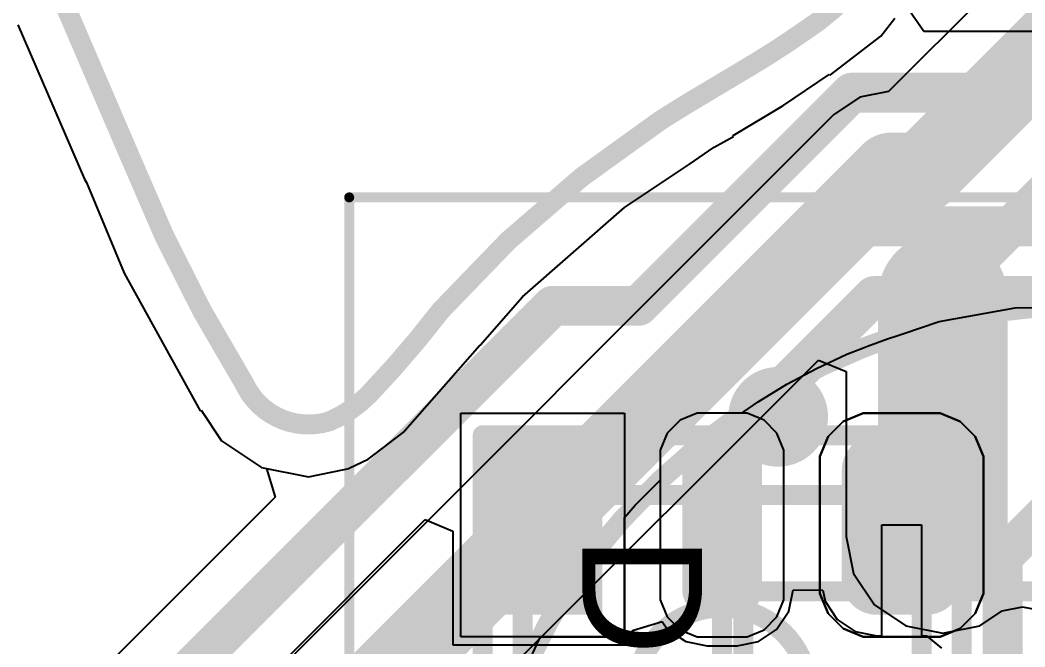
# Model space of a CAD drawing. Header units: inches. Extents: x -52 to 109, y 0 to 35.
# Drawn here: x 58.98 to 64.01, y 16.92 to 20.06 of the extents above; entities that cross this region are included whole.
import ezdxf

# ---------------------------------------------------------------- set-up
doc = ezdxf.new("R2010")
doc.units = ezdxf.units.IN
for name, color, linetype in [('Bottom 3D Body', 216, 'Continuous'), ('Bottom Courtyard', 56, 'Continuous'), ('Bottom Layer', 5, 'Continuous'), ('Bottom Overlay', 54, 'Continuous'), ('Bottom Paste', 16, 'Continuous'), ('Bottom Solder', 6, 'Continuous'), ('Keep-Out Layer', 6, 'Continuous'), ('Mechanical 1', 6, 'Continuous'), ('Mechanical 4', 56, 'Continuous'), ('Top Component Outline', 56, 'Continuous'), ('Top Courtyard', 56, 'Continuous'), ('Top Layer', 1, 'Continuous'), ('Top Overlay', 2, 'Continuous'), ('Top Paste', 8, 'Continuous'), ('Top Solder', 216, 'Continuous')]:
    doc.layers.add(name, color=color, linetype=linetype)
doc.styles.add('Arial', font='', dxfattribs={"height": 0.2})
doc.styles.get('Arial').set_extended_font_data('Arial')

# ---------------------------------------------------------------- blocks, each defined once
blk = doc.blocks.new('APA_RGB_LED_2020_374')
at = {"layer": 'Top Layer'}
h = blk.add_hatch(color=1, dxfattribs=at)
edge = h.paths.add_edge_path()
edge.add_arc((-1.125, 1.025), 0.125, 90, 180)
edge.add_line((-1.25, 1.025), (-1.25, 0.775))
edge.add_arc((-1.125, 0.775), 0.125, 180, 270)
edge.add_line((-1.125, 0.65), (-0.575, 0.65))
edge.add_arc((-0.575, 0.775), 0.125, 270, 360)
edge.add_line((-0.45, 0.775), (-0.45, 1.025))
edge.add_arc((-0.575, 1.025), 0.125, 0, 90)
edge.add_line((-0.575, 1.15), (-1.125, 1.15))
h = blk.add_hatch(color=1, dxfattribs=at)
edge = h.paths.add_edge_path()
edge.add_arc((0.575, 1.025), 0.125, 90, 180)
edge.add_line((0.45, 1.025), (0.45, 0.775))
edge.add_arc((0.575, 0.775), 0.125, 180, 270)
edge.add_line((0.575, 0.65), (1.125, 0.65))
edge.add_arc((1.125, 0.775), 0.125, 270, 360)
edge.add_line((1.25, 0.775), (1.25, 1.025))
edge.add_arc((1.125, 1.025), 0.125, 0, 90)
edge.add_line((1.125, 1.15), (0.575, 1.15))
h = blk.add_hatch(color=1, dxfattribs=at)
edge = h.paths.add_edge_path()
edge.add_arc((-1.175, 0.075), 0.075, 90, 180)
edge.add_line((-1.25, 0.075), (-1.25, -0.075))
edge.add_arc((-1.175, -0.075), 0.075, 180, 270)
edge.add_line((-1.175, -0.15), (-0.525, -0.15))
edge.add_arc((-0.525, -0.075), 0.075, 270, 360)
edge.add_line((-0.45, -0.075), (-0.45, 0.075))
edge.add_arc((-0.525, 0.075), 0.075, 0, 90)
edge.add_line((-0.525, 0.15), (-1.175, 0.15))
h = blk.add_hatch(color=1, dxfattribs=at)
edge = h.paths.add_edge_path()
edge.add_arc((0.525, 0.075), 0.075, 90, 180)
edge.add_line((0.45, 0.075), (0.45, -0.075))
edge.add_arc((0.525, -0.075), 0.075, 180, 270)
edge.add_line((0.525, -0.15), (1.175, -0.15))
edge.add_arc((1.175, -0.075), 0.075, 270, 360)
edge.add_line((1.25, -0.075), (1.25, 0.075))
edge.add_arc((1.175, 0.075), 0.075, 0, 90)
edge.add_line((1.175, 0.15), (0.525, 0.15))
blk.add_hatch(color=1, dxfattribs=at).paths.add_polyline_path([(-1.25, -0.65), (-0.45, -0.65), (-0.45, -1.15), (-1.25, -1.15)])
h = blk.add_hatch(color=1, dxfattribs=at)
edge = h.paths.add_edge_path()
edge.add_arc((0.575, -0.775), 0.125, 90, 180)
edge.add_line((0.45, -0.775), (0.45, -1.025))
edge.add_arc((0.575, -1.025), 0.125, 180, 270)
edge.add_line((0.575, -1.15), (1.125, -1.15))
edge.add_arc((1.125, -1.025), 0.125, 270, 360)
edge.add_line((1.25, -1.025), (1.25, -0.775))
edge.add_arc((1.125, -0.775), 0.125, 0, 90)
edge.add_line((1.125, -0.65), (0.575, -0.65))
at = {"layer": 'Top Paste'}
h = blk.add_hatch(color=8, dxfattribs=at)
edge = h.paths.add_edge_path()
edge.add_arc((-1.125, 1.025), 0.125, 90, 180)
edge.add_line((-1.25, 1.025), (-1.25, 0.775))
edge.add_arc((-1.125, 0.775), 0.125, 180, 270)
edge.add_line((-1.125, 0.65), (-0.575, 0.65))
edge.add_arc((-0.575, 0.775), 0.125, 270, 360)
edge.add_line((-0.45, 0.775), (-0.45, 1.025))
edge.add_arc((-0.575, 1.025), 0.125, 0, 90)
edge.add_line((-0.575, 1.15), (-1.125, 1.15))
h = blk.add_hatch(color=8, dxfattribs=at)
edge = h.paths.add_edge_path()
edge.add_arc((0.575, 1.025), 0.125, 90, 180)
edge.add_line((0.45, 1.025), (0.45, 0.775))
edge.add_arc((0.575, 0.775), 0.125, 180, 270)
edge.add_line((0.575, 0.65), (1.125, 0.65))
edge.add_arc((1.125, 0.775), 0.125, 270, 360)
edge.add_line((1.25, 0.775), (1.25, 1.025))
edge.add_arc((1.125, 1.025), 0.125, 0, 90)
edge.add_line((1.125, 1.15), (0.575, 1.15))
h = blk.add_hatch(color=8, dxfattribs=at)
edge = h.paths.add_edge_path()
edge.add_arc((-1.175, 0.075), 0.075, 90, 180)
edge.add_line((-1.25, 0.075), (-1.25, -0.075))
edge.add_arc((-1.175, -0.075), 0.075, 180, 270)
edge.add_line((-1.175, -0.15), (-0.525, -0.15))
edge.add_arc((-0.525, -0.075), 0.075, 270, 360)
edge.add_line((-0.45, -0.075), (-0.45, 0.075))
edge.add_arc((-0.525, 0.075), 0.075, 0, 90)
edge.add_line((-0.525, 0.15), (-1.175, 0.15))
h = blk.add_hatch(color=8, dxfattribs=at)
edge = h.paths.add_edge_path()
edge.add_arc((0.525, 0.075), 0.075, 90, 180)
edge.add_line((0.45, 0.075), (0.45, -0.075))
edge.add_arc((0.525, -0.075), 0.075, 180, 270)
edge.add_line((0.525, -0.15), (1.175, -0.15))
edge.add_arc((1.175, -0.075), 0.075, 270, 360)
edge.add_line((1.25, -0.075), (1.25, 0.075))
edge.add_arc((1.175, 0.075), 0.075, 0, 90)
edge.add_line((1.175, 0.15), (0.525, 0.15))
blk.add_hatch(color=8, dxfattribs=at).paths.add_polyline_path([(-1.25, -0.65), (-0.45, -0.65), (-0.45, -1.15), (-1.25, -1.15)])
h = blk.add_hatch(color=8, dxfattribs=at)
edge = h.paths.add_edge_path()
edge.add_arc((0.575, -0.775), 0.125, 90, 180)
edge.add_line((0.45, -0.775), (0.45, -1.025))
edge.add_arc((0.575, -1.025), 0.125, 180, 270)
edge.add_line((0.575, -1.15), (1.125, -1.15))
edge.add_arc((1.125, -1.025), 0.125, 270, 360)
edge.add_line((1.25, -1.025), (1.25, -0.775))
edge.add_arc((1.125, -0.775), 0.125, 0, 90)
edge.add_line((1.125, -0.65), (0.575, -0.65))
at = {"layer": 'Top Solder'}
h = blk.add_hatch(color=216, dxfattribs=at)
edge = h.paths.add_edge_path()
edge.add_arc((-1.125, 1.025), 0.175, 90, 180)
edge.add_line((-1.3, 1.025), (-1.3, 0.775))
edge.add_arc((-1.125, 0.775), 0.175, 180, 270)
edge.add_line((-1.125, 0.6), (-0.575, 0.6))
edge.add_arc((-0.575, 0.775), 0.175, 270, 360)
edge.add_line((-0.4, 0.775), (-0.4, 1.025))
edge.add_arc((-0.575, 1.025), 0.175, 0, 90)
edge.add_line((-0.575, 1.2), (-1.125, 1.2))
h = blk.add_hatch(color=216, dxfattribs=at)
edge = h.paths.add_edge_path()
edge.add_arc((0.575, 1.025), 0.175, 90, 180)
edge.add_line((0.4, 1.025), (0.4, 0.775))
edge.add_arc((0.575, 0.775), 0.175, 180, 270)
edge.add_line((0.575, 0.6), (1.125, 0.6))
edge.add_arc((1.125, 0.775), 0.175, 270, 360)
edge.add_line((1.3, 0.775), (1.3, 1.025))
edge.add_arc((1.125, 1.025), 0.175, 0, 90)
edge.add_line((1.125, 1.2), (0.575, 1.2))
h = blk.add_hatch(color=216, dxfattribs=at)
edge = h.paths.add_edge_path()
edge.add_arc((-1.175, 0.075), 0.125, 90, 180)
edge.add_line((-1.3, 0.075), (-1.3, -0.075))
edge.add_arc((-1.175, -0.075), 0.125, 180, 270)
edge.add_line((-1.175, -0.2), (-0.525, -0.2))
edge.add_arc((-0.525, -0.075), 0.125, 270, 360)
edge.add_line((-0.4, -0.075), (-0.4, 0.075))
edge.add_arc((-0.525, 0.075), 0.125, 0, 90)
edge.add_line((-0.525, 0.2), (-1.175, 0.2))
h = blk.add_hatch(color=216, dxfattribs=at)
edge = h.paths.add_edge_path()
edge.add_arc((0.525, 0.075), 0.125, 90, 180)
edge.add_line((0.4, 0.075), (0.4, -0.075))
edge.add_arc((0.525, -0.075), 0.125, 180, 270)
edge.add_line((0.525, -0.2), (1.175, -0.2))
edge.add_arc((1.175, -0.075), 0.125, 270, 360)
edge.add_line((1.3, -0.075), (1.3, 0.075))
edge.add_arc((1.175, 0.075), 0.125, 0, 90)
edge.add_line((1.175, 0.2), (0.525, 0.2))
blk.add_hatch(color=216, dxfattribs=at).paths.add_polyline_path([(-1.3, -0.6), (-0.4, -0.6), (-0.4, -1.2), (-1.3, -1.2)])
h = blk.add_hatch(color=216, dxfattribs=at)
edge = h.paths.add_edge_path()
edge.add_arc((0.575, -0.775), 0.175, 90, 180)
edge.add_line((0.4, -0.775), (0.4, -1.025))
edge.add_arc((0.575, -1.025), 0.175, 180, 270)
edge.add_line((0.575, -1.2), (1.125, -1.2))
edge.add_arc((1.125, -1.025), 0.175, 270, 360)
edge.add_line((1.3, -1.025), (1.3, -0.775))
edge.add_arc((1.125, -0.775), 0.175, 0, 90)
edge.add_line((1.125, -0.6), (0.575, -0.6))
at = {"layer": 'Top Component Outline'}
for points in [[(1, 1, 0.1, 0.1, 0), (-1, 1, 0.1, 0.1, 0)], [(-1, -1, 0.1, 0.1, 0), (-1, 1, 0.1, 0.1, 0)], [(1, -1, 0.1, 0.1, 0), (1, 1, 0.1, 0.1, 0)], [(1, -1, 0.1, 0.1, 0), (-1, -1, 0.1, 0.1, 0)]]:
    blk.add_lwpolyline(points, format="xyseb", dxfattribs=at)
for points in [[(-1.025, 1, 0.05, 0.05, 1), (-0.975, 1, 0.05, 0.05, 1)], [(-1.025, 1, 0.05, 0.05, 1), (-0.975, 1, 0.05, 0.05, 1)], [(0.975, 1, 0.05, 0.05, 1), (1.025, 1, 0.05, 0.05, 1)], [(0.975, 1, 0.05, 0.05, 1), (1.025, 1, 0.05, 0.05, 1)], [(-1.025, -1, 0.05, 0.05, 1), (-0.975, -1, 0.05, 0.05, 1)], [(-1.025, -1, 0.05, 0.05, 1), (-0.975, -1, 0.05, 0.05, 1)], [(0.975, -1, 0.05, 0.05, 1), (1.025, -1, 0.05, 0.05, 1)], [(0.975, -1, 0.05, 0.05, 1), (1.025, -1, 0.05, 0.05, 1)]]:
    blk.add_lwpolyline(points, format="xyseb", close=True, dxfattribs=at)
at = {"layer": 'Top Courtyard'}
for points in [[(-1.3, -1.2, 0.1, 0.1, 0), (-1.3, 1.2, 0.1, 0.1, 0)], [(1.3, 1.2, 0.1, 0.1, 0), (-1.3, 1.2, 0.1, 0.1, 0)], [(1.3, -1.2, 0.1, 0.1, 0), (1.3, 1.2, 0.1, 0.1, 0)], [(0, -0.5, 0.1, 0.1, 0), (0, 0.5, 0.1, 0.1, 0)], [(0.5, 0, 0.1, 0.1, 0), (-0.5, 0, 0.1, 0.1, 0)], [(1.3, -1.2, 0.1, 0.1, 0), (-1.3, -1.2, 0.1, 0.1, 0)]]:
    blk.add_lwpolyline(points, format="xyseb", dxfattribs=at)
for points in [[(-1.325, 1.2, 0.05, 0.05, 1), (-1.275, 1.2, 0.05, 0.05, 1)], [(-1.325, 1.2, 0.05, 0.05, 1), (-1.275, 1.2, 0.05, 0.05, 1)], [(1.275, 1.2, 0.05, 0.05, 1), (1.325, 1.2, 0.05, 0.05, 1)], [(1.275, 1.2, 0.05, 0.05, 1), (1.325, 1.2, 0.05, 0.05, 1)], [(-0.025, 0.5, 0.05, 0.05, 1), (0.025, 0.5, 0.05, 0.05, 1)], [(-0.525, 0, 0.05, 0.05, 1), (-0.475, 0, 0.05, 0.05, 1)], [(0.475, 0, 0.05, 0.05, 1), (0.525, 0, 0.05, 0.05, 1)], [(-0.025, -0.5, 0.05, 0.05, 1), (0.025, -0.5, 0.05, 0.05, 1)], [(-1.325, -1.2, 0.05, 0.05, 1), (-1.275, -1.2, 0.05, 0.05, 1)], [(-1.325, -1.2, 0.05, 0.05, 1), (-1.275, -1.2, 0.05, 0.05, 1)], [(1.275, -1.2, 0.05, 0.05, 1), (1.325, -1.2, 0.05, 0.05, 1)], [(1.275, -1.2, 0.05, 0.05, 1), (1.325, -1.2, 0.05, 0.05, 1)]]:
    blk.add_lwpolyline(points, format="xyseb", close=True, dxfattribs=at)
at = {"layer": 'Top Overlay'}
for p, q in [((-1.2929, 1.2689), (-1.1937, 1.31)), ((-1.1937, 1.31), (-1.14, 1.31)), ((-1.14, 1.31), (-1.14, 1.31)), ((-1.14, 1.31), (-0.56, 1.31)), ((-0.56, 1.31), (-0.5063, 1.31)), ((-0.5063, 1.31), (-0.4071, 1.2689)), ((0.4071, 1.2689), (0.5063, 1.31)), ((0.5063, 1.31), (0.56, 1.31)), ((0.56, 1.31), (0.56, 1.31)), ((0.56, 1.31), (1.14, 1.31)), ((1.14, 1.31), (1.1937, 1.31)), ((1.1937, 1.31), (1.2929, 1.2689)), ((-1.3689, 1.1929), (-1.2929, 1.2689)), ((-0.4071, 1.2689), (-0.3311, 1.1929)), ((0.3311, 1.1929), (0.4071, 1.2689)), ((1.2929, 1.2689), (1.3689, 1.1929)), ((-1.41, 1.0937), (-1.3689, 1.1929)), ((-0.3311, 1.1929), (-0.29, 1.0937)), ((0.29, 1.0937), (0.3311, 1.1929)), ((1.3689, 1.1929), (1.41, 1.0937)), ((-1.41, 1.04), (-1.41, 1.0937)), ((-0.29, 1.0937), (-0.29, 1.04)), ((0.29, 1.04), (0.29, 1.0937)), ((1.41, 1.0937), (1.41, 1.04)), ((-1.41, 0.76), (-1.41, 1.04)), ((-0.29, 1.04), (-0.29, 1.04)), ((-0.29, 1.04), (-0.29, 0.76)), ((0.29, 0.76), (0.29, 1.04)), ((1.41, 1.04), (1.41, 1.04)), ((1.41, 1.04), (1.41, 0.76)), ((-1.41, 0.76), (-1.41, 0.76)), ((-1.41, 0.7063), (-1.41, 0.76)), ((-0.29, 0.76), (-0.29, 0.7063)), ((0.29, 0.76), (0.29, 0.76)), ((0.29, 0.7063), (0.29, 0.76)), ((1.41, 0.76), (1.41, 0.7063)), ((-1.3689, 0.6071), (-1.41, 0.7063)), ((-0.29, 0.7063), (-0.3311, 0.6071)), ((0.3311, 0.6071), (0.29, 0.7063)), ((1.41, 0.7063), (1.3689, 0.6071)), ((-1.2929, 0.5311), (-1.3689, 0.6071)), ((-0.3311, 0.6071), (-0.4071, 0.5311)), ((0.4071, 0.5311), (0.3311, 0.6071)), ((1.3689, 0.6071), (1.2929, 0.5311)), ((-1.1937, 0.49), (-1.2929, 0.5311)), ((-0.4071, 0.5311), (-0.5063, 0.49)), ((0.5063, 0.49), (0.4071, 0.5311)), ((1.2929, 0.5311), (1.1937, 0.49)), ((-1.14, 0.49), (-1.1937, 0.49)), ((-0.56, 0.49), (-1.14, 0.49)), ((-0.5063, 0.49), (-0.56, 0.49)), ((-0.56, 0.49), (-0.56, 0.49)), ((0.56, 0.49), (0.5063, 0.49)), ((1.14, 0.49), (0.56, 0.49)), ((1.1937, 0.49), (1.14, 0.49)), ((1.14, 0.49), (1.14, 0.49)), ((-1.2258, 0.31), (-1.3103, 0.275)), ((-1.18, 0.31), (-1.2258, 0.31)), ((-0.52, 0.31), (-1.18, 0.31)), ((-0.4742, 0.31), (-0.52, 0.31)), ((-0.52, 0.31), (-0.52, 0.31)), ((-0.3897, 0.275), (-0.4742, 0.31)), ((0.4743, 0.31), (0.3897, 0.275)), ((0.52, 0.31), (0.4743, 0.31)), ((1.18, 0.31), (0.52, 0.31)), ((1.2258, 0.31), (1.18, 0.31)), ((1.18, 0.31), (1.18, 0.31)), ((1.3103, 0.275), (1.2258, 0.31)), ((-1.3103, 0.275), (-1.375, 0.2103)), ((-0.325, 0.2103), (-0.3897, 0.275)), ((0.3897, 0.275), (0.325, 0.2103)), ((1.375, 0.2103), (1.3103, 0.275)), ((-1.375, 0.2103), (-1.41, 0.1257)), ((-0.29, 0.1257), (-0.325, 0.2103)), ((0.325, 0.2103), (0.29, 0.1257)), ((1.41, 0.1257), (1.375, 0.2103)), ((-1.41, 0.1257), (-1.41, 0.08)), ((-0.29, 0.08), (-0.29, 0.1257)), ((0.29, 0.1257), (0.29, 0.08)), ((1.41, 0.08), (1.41, 0.1257)), ((-1.41, 0.08), (-1.41, -0.08)), ((-1.41, 0.08), (-1.41, 0.08)), ((-0.29, -0.08), (-0.29, 0.08)), ((0.29, 0.08), (0.29, -0.08)), ((0.29, 0.08), (0.29, 0.08)), ((1.41, -0.08), (1.41, 0.08)), ((-1.41, -0.08), (-1.41, -0.1258)), ((-0.29, -0.1258), (-0.29, -0.08)), ((-0.29, -0.08), (-0.29, -0.08)), ((0.29, -0.08), (0.29, -0.1258)), ((1.41, -0.1258), (1.41, -0.08)), ((1.41, -0.08), (1.41, -0.08)), ((-1.41, -0.1258), (-1.375, -0.2103)), ((-0.325, -0.2103), (-0.29, -0.1258)), ((0.29, -0.1258), (0.325, -0.2103)), ((1.375, -0.2103), (1.41, -0.1258)), ((-1.375, -0.2103), (-1.3103, -0.275)), ((-0.3897, -0.275), (-0.325, -0.2103)), ((0.325, -0.2103), (0.3897, -0.275)), ((1.3103, -0.275), (1.375, -0.2103)), ((-1.3103, -0.275), (-1.2258, -0.31)), ((-0.4742, -0.31), (-0.3897, -0.275)), ((0.3897, -0.275), (0.4743, -0.31)), ((1.2258, -0.31), (1.3103, -0.275)), ((-1.2258, -0.31), (-1.18, -0.31)), ((-1.18, -0.31), (-1.18, -0.31)), ((-1.18, -0.31), (-0.52, -0.31)), ((-0.52, -0.31), (-0.4742, -0.31)), ((0.4743, -0.31), (0.52, -0.31)), ((0.52, -0.31), (0.52, -0.31)), ((0.52, -0.31), (1.18, -0.31)), ((1.18, -0.31), (1.2258, -0.31)), ((-1.41, -1.31), (-1.41, -0.49)), ((-1.41, -0.49), (-0.29, -0.49)), ((-0.29, -0.49), (-0.29, -1.31)), ((0.4071, -0.5311), (0.5063, -0.49)), ((0.5063, -0.49), (0.56, -0.49)), ((0.56, -0.49), (0.56, -0.49)), ((0.56, -0.49), (1.14, -0.49)), ((1.14, -0.49), (1.1937, -0.49)), ((1.1937, -0.49), (1.2929, -0.5311)), ((0.3311, -0.6071), (0.4071, -0.5311)), ((1.2929, -0.5311), (1.3689, -0.6071)), ((0.29, -0.7063), (0.3311, -0.6071)), ((1.3689, -0.6071), (1.41, -0.7063)), ((0.29, -0.76), (0.29, -0.7063)), ((1.41, -0.7063), (1.41, -0.76)), ((0.29, -1.04), (0.29, -0.76)), ((1.41, -0.76), (1.41, -0.76)), ((1.41, -0.76), (1.41, -1.04)), ((0.29, -1.04), (0.29, -1.04)), ((0.29, -1.0937), (0.29, -1.04)), ((1.41, -1.04), (1.41, -1.0937)), ((0.3311, -1.1929), (0.29, -1.0937)), ((1.41, -1.0937), (1.3689, -1.1929)), ((0.4071, -1.2689), (0.3311, -1.1929)), ((1.3689, -1.1929), (1.2929, -1.2689)), ((0.5063, -1.31), (0.4071, -1.2689)), ((1.2929, -1.2689), (1.1937, -1.31)), ((-0.29, -1.31), (-1.41, -1.31)), ((0.56, -1.31), (0.5063, -1.31)), ((1.14, -1.31), (0.56, -1.31)), ((1.1937, -1.31), (1.14, -1.31)), ((1.14, -1.31), (1.14, -1.31))]:
    blk.add_line(p, q, dxfattribs=at)
at = {"layer": 'Top Courtyard', "style": 'Arial'}
blk.add_text('D48', height=0.6, dxfattribs=at).set_placement((-0.8, -0.7))
blk = doc.blocks.new('TQFP80P1200X1200X120_44N_B_447')
at = {"layer": 'Bottom Layer'}
h = blk.add_hatch(color=5, dxfattribs=at)
edge = h.paths.add_edge_path()
edge.add_arc((-6.475, -4), 0.275, 90, 270)
edge.add_line((-6.475, -4.275), (-5.275, -4.275))
edge.add_arc((-5.275, -4), 0.275, 270, 450)
edge.add_line((-5.275, -3.725), (-6.475, -3.725))
at = {"layer": 'Bottom Paste'}
h = blk.add_hatch(color=16, dxfattribs=at)
edge = h.paths.add_edge_path()
edge.add_arc((-6.475, -4), 0.275, 90, 270)
edge.add_line((-6.475, -4.275), (-5.275, -4.275))
edge.add_arc((-5.275, -4), 0.275, 270, 450)
edge.add_line((-5.275, -3.725), (-6.475, -3.725))
at = {"layer": 'Bottom Solder'}
h = blk.add_hatch(color=6, dxfattribs=at)
edge = h.paths.add_edge_path()
edge.add_arc((-6.475, -4), 0.325, 90, 270)
edge.add_line((-6.475, -4.325), (-5.275, -4.325))
edge.add_arc((-5.275, -4), 0.325, 270, 450)
edge.add_line((-5.275, -3.675), (-6.475, -3.675))
at = {"layer": 'Bottom 3D Body'}
for points in [[(-5, -5, 0.1, 0.1, 0), (-5, 5, 0.1, 0.1, 0)], [(5, -5, 0.1, 0.1, 0), (-5, -5, 0.1, 0.1, 0)]]:
    blk.add_lwpolyline(points, format="xyseb", dxfattribs=at)
blk.add_lwpolyline([(-5.025, -5, 0.05, 0.05, 1), (-4.975, -5, 0.05, 0.05, 1)], format="xyseb", close=True, dxfattribs=at)
blk.add_lwpolyline([(-5.025, -5, 0.05, 0.05, 1), (-4.975, -5, 0.05, 0.05, 1)], format="xyseb", close=True, dxfattribs=at)
at = {"layer": 'Bottom Courtyard'}
for points in [[(-6.975, -6.975, 0.05, 0.05, 0), (-6.975, 6.975, 0.05, 0.05, 0)], [(6.975, -6.975, 0.05, 0.05, 0), (-6.975, -6.975, 0.05, 0.05, 0)]]:
    blk.add_lwpolyline(points, format="xyseb", dxfattribs=at)
blk.add_lwpolyline([(-6.9875, -6.975, 0.025, 0.025, 1), (-6.9625, -6.975, 0.025, 0.025, 1)], format="xyseb", close=True, dxfattribs=at)
blk.add_lwpolyline([(-6.9875, -6.975, 0.025, 0.025, 1), (-6.9625, -6.975, 0.025, 0.025, 1)], format="xyseb", close=True, dxfattribs=at)
at = {"layer": 'Bottom Overlay'}
for points in [[(-5.75, -4.825, 0.25, 0.25, 1), (-6, -4.825, 0.25, 0.25, 1)], [(-6.0625, -4.825, 0.125, 0.125, 1), (-5.9375, -4.825, 0.125, 0.125, 1)], [(-5.8125, -4.825, 0.125, 0.125, 1), (-5.6875, -4.825, 0.125, 0.125, 1)]]:
    blk.add_lwpolyline(points, format="xyseb", close=True, dxfattribs=at)

msp = doc.modelspace()

# ---------------------------------------------------------------- linework, layer by layer
at = {"layer": 'Bottom Layer'}
for p, q in [((65.4116, 21.7884), (63.3286, 19.7054)), ((63.2897, 19.9829), (63.3593, 20.0736)), ((58.9648, 20.0399), (59.2974, 19.2659)), ((63.0371, 19.789), (63.2897, 19.9829)), ((62.7976, 19.6342), (63.0312, 19.7903)), ((63.0312, 19.7903), (63.0371, 19.789)), ((63.0371, 19.789), (63.0371, 19.789)), ((63.3286, 19.7054), (63.185, 19.6768)), ((63.185, 19.6768), (63.0527, 19.5884)), ((62.55, 19.4854), (62.7955, 19.6323)), ((62.7955, 19.6323), (62.7976, 19.6342)), ((63.0527, 19.5884), (60.2116, 16.7473)), ((63.0527, 19.5884), (63.0527, 19.5884)), ((62.4542, 19.4265), (62.551, 19.48)), ((62.5492, 19.483), (62.55, 19.4854)), ((62.551, 19.48), (62.5492, 19.483)), ((62.3302, 19.342), (62.4542, 19.4265)), ((62.0046, 19.1245), (62.3302, 19.342)), ((62.3302, 19.342), (62.3302, 19.342)), ((62.3302, 19.342), (62.3302, 19.342)), ((59.2974, 19.2659), (59.3088, 19.2494)), ((59.3088, 19.2494), (59.4966, 18.7958)), ((61.4929, 18.6758), (62.0046, 19.1245)), ((59.4966, 18.7958), (59.8783, 18.1053)), ((61.2814, 18.4346), (61.4929, 18.6758)), ((60.9053, 18.0083), (61.279, 18.4344)), ((61.279, 18.4344), (61.2814, 18.4346)), ((61.2814, 18.4346), (61.2814, 18.4346)), ((61.4407, 16.8229), (62.9771, 18.3593)), ((62.9771, 18.3593), (63.1157, 18.3019)), ((63.1157, 18.3019), (63.1157, 17.475)), ((59.8783, 18.1053), (59.8827, 18.108)), ((59.8827, 18.108), (59.9848, 17.9552)), ((60.7207, 17.8624), (60.9026, 18.002)), ((60.9026, 18.002), (60.9032, 18.0028)), ((60.9032, 18.0028), (60.9053, 18.0083)), ((60.9053, 18.0083), (60.9053, 18.0083)), ((59.9848, 17.9552), (60.1848, 17.8215)), ((60.625, 17.8181), (60.7207, 17.8624)), ((60.1848, 17.8215), (60.4209, 17.7746)), ((60.4209, 17.7746), (60.5996, 17.8101)), ((60.5996, 17.8101), (60.6227, 17.8166)), ((60.6227, 17.8166), (60.625, 17.8181)), ((60.6227, 17.8166), (60.6227, 17.8166)), ((63.1157, 17.475), (63.1525, 17.2897)), ((63.1525, 17.2897), (63.2575, 17.1326)), ((63.2575, 17.1326), (63.4146, 17.0276)), ((63.7853, 17.0276), (63.8973, 17.1024)), ((63.8973, 17.1024), (64, 17.1217)), ((64, 17.1217), (64.1027, 17.1024)), ((63.4146, 17.0276), (63.6, 16.9907)), ((63.6, 16.9907), (63.7853, 17.0276))]:
    msp.add_line(p, q, dxfattribs=at)
for points in [[(63.5, 19.3, 0.4, 0.4, 0), (65.7, 21.5, 0.4, 0.4, 0)], [(60.5, 16.4589, 0.4, 0.4, 0), (63.3411, 19.3, 0.4, 0.4, 0)], [(63.3411, 19.3, 0.4, 0.4, 0), (63.5, 19.3, 0.4, 0.4, 0)], [(63.6, 18.6881, 0.2, 0.2, 0), (64.2151, 19.3033, 0.2, 0.2, 0)], [(63.6, 18.075, 0.2, 0.2, 0), (63.6, 18.6881, 0.2, 0.2, 0)]]:
    msp.add_lwpolyline(points, format="xyseb", dxfattribs=at)
for points in [[(63.2411, 19.3, 0.2, 0.2, 1), (63.4411, 19.3, 0.2, 0.2, 1)], [(63.2411, 19.3, 0.2, 0.2, 1), (63.4411, 19.3, 0.2, 0.2, 1)], [(63.4, 19.3, 0.2, 0.2, 1), (63.6, 19.3, 0.2, 0.2, 1)], [(63.4, 19.3, 0.2, 0.2, 1), (63.6, 19.3, 0.2, 0.2, 1)], [(63.55, 18.6881, 0.1, 0.1, 1), (63.65, 18.6881, 0.1, 0.1, 1)], [(63.55, 18.6881, 0.1, 0.1, 1), (63.65, 18.6881, 0.1, 0.1, 1)], [(63.55, 18.075, 0.1, 0.1, 1), (63.65, 18.075, 0.1, 0.1, 1)]]:
    msp.add_lwpolyline(points, format="xyseb", close=True, dxfattribs=at)
at = {"layer": 'Keep-Out Layer'}
for points in [[(63.2428, 20.3346, 0.1, 0.1, -0.098547), (62.8993, 20.004, 0.1, 0.1, 0)], [(59.199, 20.1406, 0.1, 0.1, 0), (59.5316, 19.3665, 0.1, 0.1, 0)], [(62.8993, 20.004, 0.1, 0.1, -0.016068), (62.6646, 19.851, 0.1, 0.1, 0)], [(62.4191, 19.7041, 0.1, 0.1, 0), (62.6646, 19.851, 0.1, 0.1, 0)], [(62.1865, 19.5617, 0.1, 0.1, -0.008952), (62.4191, 19.7041, 0.1, 0.1, 0)], [(61.0846, 18.6085, 0.1, 0.1, -0.067086), (62.1865, 19.5617, 0.1, 0.1, 0)], [(60.0988, 18.2423, 0.1, 0.1, -0.044357), (59.5316, 19.3665, 0.1, 0.1, 0)], [(61.0846, 18.6085, 0.1, 0.1, -0.027151), (60.721, 18.1846, 0.1, 0.1, 0)], [(60.5252, 18.0521, 0.1, 0.1, -0.375201), (60.0988, 18.2423, 0.1, 0.1, 0)], [(60.721, 18.1846, 0.1, 0.1, -0.096089), (60.5252, 18.0521, 0.1, 0.1, 0)]]:
    msp.add_lwpolyline(points, format="xyseb", dxfattribs=at)
for points in [[(62.8743, 20.004, 0.05, 0.05, 1), (62.9243, 20.004, 0.05, 0.05, 1)], [(62.8743, 20.004, 0.05, 0.05, 1), (62.9243, 20.004, 0.05, 0.05, 1)], [(62.6396, 19.851, 0.05, 0.05, 1), (62.6896, 19.851, 0.05, 0.05, 1)], [(62.6396, 19.851, 0.05, 0.05, 1), (62.6896, 19.851, 0.05, 0.05, 1)], [(62.3941, 19.7041, 0.05, 0.05, 1), (62.4441, 19.7041, 0.05, 0.05, 1)], [(62.3941, 19.7041, 0.05, 0.05, 1), (62.4441, 19.7041, 0.05, 0.05, 1)], [(62.1615, 19.5617, 0.05, 0.05, 1), (62.2115, 19.5617, 0.05, 0.05, 1)], [(62.1615, 19.5617, 0.05, 0.05, 1), (62.2115, 19.5617, 0.05, 0.05, 1)], [(59.5066, 19.3665, 0.05, 0.05, 1), (59.5566, 19.3665, 0.05, 0.05, 1)], [(59.5066, 19.3665, 0.05, 0.05, 1), (59.5566, 19.3665, 0.05, 0.05, 1)], [(61.0596, 18.6085, 0.05, 0.05, 1), (61.1096, 18.6085, 0.05, 0.05, 1)], [(61.0596, 18.6085, 0.05, 0.05, 1), (61.1096, 18.6085, 0.05, 0.05, 1)], [(60.0738, 18.2423, 0.05, 0.05, 1), (60.1238, 18.2423, 0.05, 0.05, 1)], [(60.0738, 18.2423, 0.05, 0.05, 1), (60.1238, 18.2423, 0.05, 0.05, 1)], [(60.696, 18.1846, 0.05, 0.05, 1), (60.746, 18.1846, 0.05, 0.05, 1)], [(60.696, 18.1846, 0.05, 0.05, 1), (60.746, 18.1846, 0.05, 0.05, 1)], [(60.5002, 18.0521, 0.05, 0.05, 1), (60.5502, 18.0521, 0.05, 0.05, 1)], [(60.5002, 18.0521, 0.05, 0.05, 1), (60.5502, 18.0521, 0.05, 0.05, 1)]]:
    msp.add_lwpolyline(points, format="xyseb", close=True, dxfattribs=at)
at = {"layer": 'Mechanical 1'}
for points in [[(62.0908, 16.8498, 0.1, 0.1, -0.303347), (62.4941, 17.1192, 0.1, 0.1, 0)], [(62.4941, 17.1192, 0.1, 0.1, -0.198913), (62.8027, 16.9914, 0.1, 0.1, 0)], [(62.8027, 16.9914, 0.1, 0.1, -0.198913), (62.9306, 16.6827, 0.1, 0.1, 0)]]:
    msp.add_lwpolyline(points, format="xyseb", dxfattribs=at)
for points in [[(62.4691, 17.1192, 0.05, 0.05, 1), (62.5191, 17.1192, 0.05, 0.05, 1)], [(62.4691, 17.1192, 0.05, 0.05, 1), (62.5191, 17.1192, 0.05, 0.05, 1)], [(62.7777, 16.9914, 0.05, 0.05, 1), (62.8277, 16.9914, 0.05, 0.05, 1)], [(62.7777, 16.9914, 0.05, 0.05, 1), (62.8277, 16.9914, 0.05, 0.05, 1)]]:
    msp.add_lwpolyline(points, format="xyseb", close=True, dxfattribs=at)
at = {"layer": 'Mechanical 4'}
for points in [[(63.2428, 20.3346, 0.1, 0.1, -0.098547), (62.8993, 20.004, 0.1, 0.1, 0)], [(59.199, 20.1406, 0.1, 0.1, 0), (59.5316, 19.3665, 0.1, 0.1, 0)], [(62.8993, 20.004, 0.1, 0.1, -0.016068), (62.6646, 19.851, 0.1, 0.1, 0)], [(62.4191, 19.7041, 0.1, 0.1, 0), (62.6646, 19.851, 0.1, 0.1, 0)], [(62.1865, 19.5617, 0.1, 0.1, -0.008952), (62.4191, 19.7041, 0.1, 0.1, 0)], [(61.0846, 18.6085, 0.1, 0.1, -0.067086), (62.1865, 19.5617, 0.1, 0.1, 0)], [(60.0988, 18.2423, 0.1, 0.1, -0.044357), (59.5316, 19.3665, 0.1, 0.1, 0)], [(61.0846, 18.6085, 0.1, 0.1, -0.027151), (60.721, 18.1846, 0.1, 0.1, 0)], [(63.2875, 18.4525, 0.1, 0.1, -0.049726), (63.8584, 18.5991, 0.1, 0.1, 0)], [(63.8584, 18.5991, 0.1, 0.1, -0.112969), (64.9165, 18.5249, 0.1, 0.1, 0)], [(63.1986, 18.4195, 0.1, 0.1, -0.004406), (63.2875, 18.4525, 0.1, 0.1, 0)], [(62.6052, 18.1015, 0.1, 0.1, -0.059672), (63.1986, 18.4195, 0.1, 0.1, 0)], [(60.5252, 18.0521, 0.1, 0.1, -0.375201), (60.0988, 18.2423, 0.1, 0.1, 0)], [(60.721, 18.1846, 0.1, 0.1, -0.096089), (60.5252, 18.0521, 0.1, 0.1, 0)], [(61.9902, 17.5567, 0.1, 0.1, -0.06048), (62.6052, 18.1015, 0.1, 0.1, 0)], [(61.5324, 16.8652, 0.1, 0.1, -0.074778), (61.9902, 17.5567, 0.1, 0.1, 0)]]:
    msp.add_lwpolyline(points, format="xyseb", dxfattribs=at)
for points in [[(62.8743, 20.004, 0.05, 0.05, 1), (62.9243, 20.004, 0.05, 0.05, 1)], [(62.8743, 20.004, 0.05, 0.05, 1), (62.9243, 20.004, 0.05, 0.05, 1)], [(62.6396, 19.851, 0.05, 0.05, 1), (62.6896, 19.851, 0.05, 0.05, 1)], [(62.6396, 19.851, 0.05, 0.05, 1), (62.6896, 19.851, 0.05, 0.05, 1)], [(62.3941, 19.7041, 0.05, 0.05, 1), (62.4441, 19.7041, 0.05, 0.05, 1)], [(62.3941, 19.7041, 0.05, 0.05, 1), (62.4441, 19.7041, 0.05, 0.05, 1)], [(62.1615, 19.5617, 0.05, 0.05, 1), (62.2115, 19.5617, 0.05, 0.05, 1)], [(62.1615, 19.5617, 0.05, 0.05, 1), (62.2115, 19.5617, 0.05, 0.05, 1)], [(59.5066, 19.3665, 0.05, 0.05, 1), (59.5566, 19.3665, 0.05, 0.05, 1)], [(59.5066, 19.3665, 0.05, 0.05, 1), (59.5566, 19.3665, 0.05, 0.05, 1)], [(61.0596, 18.6085, 0.05, 0.05, 1), (61.1096, 18.6085, 0.05, 0.05, 1)], [(61.0596, 18.6085, 0.05, 0.05, 1), (61.1096, 18.6085, 0.05, 0.05, 1)], [(63.8334, 18.5991, 0.05, 0.05, 1), (63.8834, 18.5991, 0.05, 0.05, 1)], [(63.8334, 18.5991, 0.05, 0.05, 1), (63.8834, 18.5991, 0.05, 0.05, 1)], [(63.2625, 18.4525, 0.05, 0.05, 1), (63.3125, 18.4525, 0.05, 0.05, 1)], [(63.2625, 18.4525, 0.05, 0.05, 1), (63.3125, 18.4525, 0.05, 0.05, 1)], [(63.1736, 18.4195, 0.05, 0.05, 1), (63.2236, 18.4195, 0.05, 0.05, 1)], [(63.1736, 18.4195, 0.05, 0.05, 1), (63.2236, 18.4195, 0.05, 0.05, 1)], [(60.0738, 18.2423, 0.05, 0.05, 1), (60.1238, 18.2423, 0.05, 0.05, 1)], [(60.0738, 18.2423, 0.05, 0.05, 1), (60.1238, 18.2423, 0.05, 0.05, 1)], [(60.696, 18.1846, 0.05, 0.05, 1), (60.746, 18.1846, 0.05, 0.05, 1)], [(60.696, 18.1846, 0.05, 0.05, 1), (60.746, 18.1846, 0.05, 0.05, 1)], [(62.5802, 18.1015, 0.05, 0.05, 1), (62.6302, 18.1015, 0.05, 0.05, 1)], [(62.5802, 18.1015, 0.05, 0.05, 1), (62.6302, 18.1015, 0.05, 0.05, 1)], [(60.5002, 18.0521, 0.05, 0.05, 1), (60.5502, 18.0521, 0.05, 0.05, 1)], [(60.5002, 18.0521, 0.05, 0.05, 1), (60.5502, 18.0521, 0.05, 0.05, 1)], [(61.9652, 17.5567, 0.05, 0.05, 1), (62.0152, 17.5567, 0.05, 0.05, 1)], [(61.9652, 17.5567, 0.05, 0.05, 1), (62.0152, 17.5567, 0.05, 0.05, 1)]]:
    msp.add_lwpolyline(points, format="xyseb", close=True, dxfattribs=at)
at = {"layer": 'Top Layer'}
for p, q in [((63.505, 20.0059), (63.4189, 20.1318)), ((58.9648, 20.0399), (59.2974, 19.2659)), ((64.4988, 20.0059), (63.505, 20.0059)), ((59.2974, 19.2659), (59.3088, 19.2494)), ((59.3088, 19.2494), (59.4966, 18.7958)), ((59.4966, 18.7958), (59.8783, 18.1053)), ((59.8783, 18.1053), (59.8827, 18.108)), ((59.8827, 18.108), (59.9848, 17.9552)), ((59.9848, 17.9552), (60.1848, 17.8215)), ((60.1848, 17.8215), (60.2101, 17.8165)), ((60.2101, 17.8165), (60.2536, 17.673)), ((60.2536, 17.673), (59.2387, 16.658)), ((59.7609, 16.315), (61.0055, 17.5597)), ((61.0055, 17.5597), (61.1441, 17.5023)), ((63.2941, 16.9773), (63.2941, 17.5327)), ((63.2941, 17.5327), (63.4941, 17.5327)), ((63.4941, 17.5327), (63.4941, 16.9773)), ((61.1441, 17.5023), (61.1441, 16.9327)), ((62.8281, 17.1004), (62.8495, 17.2077)), ((62.8495, 17.2077), (62.9989, 17.2064)), ((62.9989, 17.2064), (63.01, 17.1504)), ((63.01, 17.1504), (63.0708, 17.0595)), ((62.7674, 17.0095), (62.8281, 17.1004)), ((62.0441, 17.004), (62.1941, 17.0495)), ((62.1941, 17.0495), (62.2208, 17.0095)), ((63.0708, 17.0595), (63.1618, 16.9987)), ((62.0441, 16.9327), (62.0441, 17.004)), ((62.2208, 17.0095), (62.3118, 16.9487)), ((62.6764, 16.9487), (62.7674, 17.0095)), ((63.1618, 16.9987), (63.2691, 16.9773)), ((63.2691, 16.9773), (63.2941, 16.9773)), ((63.4941, 16.9773), (63.5191, 16.9773)), ((63.5191, 16.9773), (63.5941, 16.9158)), ((61.1441, 16.9327), (62.0441, 16.9327)), ((62.3118, 16.9487), (62.4191, 16.9273)), ((62.4191, 16.9273), (62.5691, 16.9273)), ((62.5691, 16.9273), (62.6764, 16.9487))]:
    msp.add_line(p, q, dxfattribs=at)
for points in [[(62.0753, 18.6314, 0.2, 0.2, 0), (63.1438, 19.7, 0.2, 0.2, 0)], [(63.1438, 19.7, 0.2, 0.2, 0), (64.9, 19.7, 0.2, 0.2, 0)], [(61.8268, 17.8173, 0.2, 0.2, 0), (63.0397, 19.0302, 0.2, 0.2, 0)], [(63.0397, 19.0302, 0.2, 0.2, 0), (65.7837, 19.0302, 0.2, 0.2, 0)], [(62.5441, 17.9689, 0.2, 0.2, 0), (63.2554, 18.6802, 0.2, 0.2, 0)], [(63.2554, 18.6802, 0.2, 0.2, 0), (65.0219, 18.6802, 0.2, 0.2, 0)], [(59.455, 16.4417, 0.2, 0.2, 0), (61.6447, 18.6314, 0.2, 0.2, 0)], [(61.6447, 18.6314, 0.2, 0.2, 0), (62.0753, 18.6314, 0.2, 0.2, 0)], [(62.5441, 17.5827, 0.2, 0.2, 0), (62.5441, 17.9689, 0.2, 0.2, 0)], [(61.5941, 17.6692, 0.2, 0.2, 0), (61.7422, 17.8173, 0.2, 0.2, 0)], [(61.7422, 17.8173, 0.2, 0.2, 0), (61.8268, 17.8173, 0.2, 0.2, 0)], [(61.5941, 17.5327, 0.2, 0.2, 0), (61.5941, 17.6692, 0.2, 0.2, 0)], [(63.9, 17.3719, 0.2, 0.2, 0), (64.1782, 17.6501, 0.2, 0.2, 0)], [(62.4941, 17.5327, 0.2, 0.2, 0), (62.5441, 17.5827, 0.2, 0.2, 0)], [(63.9, 16.3499, 0.2, 0.2, 0), (63.9, 17.3719, 0.2, 0.2, 0)]]:
    msp.add_lwpolyline(points, format="xyseb", dxfattribs=at)
for points in [[(63.0938, 19.7, 0.1, 0.1, 1), (63.1938, 19.7, 0.1, 0.1, 1)], [(63.0938, 19.7, 0.1, 0.1, 1), (63.1938, 19.7, 0.1, 0.1, 1)], [(62.9897, 19.0302, 0.1, 0.1, 1), (63.0897, 19.0302, 0.1, 0.1, 1)], [(62.9897, 19.0302, 0.1, 0.1, 1), (63.0897, 19.0302, 0.1, 0.1, 1)], [(63.2054, 18.6802, 0.1, 0.1, 1), (63.3054, 18.6802, 0.1, 0.1, 1)], [(63.2054, 18.6802, 0.1, 0.1, 1), (63.3054, 18.6802, 0.1, 0.1, 1)], [(61.5947, 18.6314, 0.1, 0.1, 1), (61.6947, 18.6314, 0.1, 0.1, 1)], [(61.5947, 18.6314, 0.1, 0.1, 1), (61.6947, 18.6314, 0.1, 0.1, 1)], [(62.0253, 18.6314, 0.1, 0.1, 1), (62.1253, 18.6314, 0.1, 0.1, 1)], [(62.0253, 18.6314, 0.1, 0.1, 1), (62.1253, 18.6314, 0.1, 0.1, 1)], [(62.4941, 17.9689, 0.1, 0.1, 1), (62.5941, 17.9689, 0.1, 0.1, 1)], [(62.4941, 17.9689, 0.1, 0.1, 1), (62.5941, 17.9689, 0.1, 0.1, 1)], [(61.6922, 17.8173, 0.1, 0.1, 1), (61.7922, 17.8173, 0.1, 0.1, 1)], [(61.6922, 17.8173, 0.1, 0.1, 1), (61.7922, 17.8173, 0.1, 0.1, 1)], [(61.7768, 17.8173, 0.1, 0.1, 1), (61.8768, 17.8173, 0.1, 0.1, 1)], [(61.7768, 17.8173, 0.1, 0.1, 1), (61.8768, 17.8173, 0.1, 0.1, 1)], [(61.5441, 17.6692, 0.1, 0.1, 1), (61.6441, 17.6692, 0.1, 0.1, 1)], [(61.5441, 17.6692, 0.1, 0.1, 1), (61.6441, 17.6692, 0.1, 0.1, 1)], [(62.4941, 17.5827, 0.1, 0.1, 1), (62.5941, 17.5827, 0.1, 0.1, 1)], [(62.4941, 17.5827, 0.1, 0.1, 1), (62.5941, 17.5827, 0.1, 0.1, 1)], [(61.5441, 17.5327, 0.1, 0.1, 1), (61.6441, 17.5327, 0.1, 0.1, 1)], [(62.4441, 17.5327, 0.1, 0.1, 1), (62.5441, 17.5327, 0.1, 0.1, 1)], [(63.85, 17.3719, 0.1, 0.1, 1), (63.95, 17.3719, 0.1, 0.1, 1)], [(63.85, 17.3719, 0.1, 0.1, 1), (63.95, 17.3719, 0.1, 0.1, 1)]]:
    msp.add_lwpolyline(points, format="xyseb", close=True, dxfattribs=at)
at = {"layer": 'Top Overlay'}
for p, q in [((63.5822, 18.5534), (63.9624, 18.6211)), ((63.9624, 18.6211), (64.3484, 18.6298)), ((63.3996, 18.491), (63.5822, 18.5534)), ((63.3742, 18.4827), (63.3996, 18.491)), ((63.3996, 18.491), (63.3996, 18.491)), ((63.223, 18.4291), (63.2731, 18.4476)), ((63.2731, 18.4476), (63.3235, 18.4655)), ((63.3235, 18.4655), (63.3742, 18.4827)), ((62.9665, 18.3178), (63.1195, 18.3887)), ((63.1195, 18.3887), (63.198, 18.4195)), ((63.198, 18.4195), (63.223, 18.4291)), ((62.8179, 18.238), (62.9665, 18.3178)), ((62.6744, 18.1494), (62.8179, 18.238)), ((62.6054, 18.1009), (62.6744, 18.1494)), ((62.5935, 18.0927), (62.6054, 18.1009)), ((62.6198, 18.0927), (62.5935, 18.0927)), ((62.7044, 18.0577), (62.6198, 18.0927)), ((63.2004, 18.0927), (63.1011, 18.0516)), ((63.5878, 18.0927), (63.2004, 18.0927)), ((63.687, 18.0516), (63.5878, 18.0927)), ((62.7691, 17.993), (62.7044, 18.0577)), ((63.1011, 18.0516), (63.0252, 17.9757)), ((63.763, 17.9757), (63.687, 18.0516)), ((62.8041, 17.9085), (62.7691, 17.993)), ((63.0252, 17.9757), (62.9841, 17.8764)), ((63.8041, 17.8764), (63.763, 17.9757)), ((62.8041, 17.8627), (62.8041, 17.9085)), ((62.8041, 17.2027), (62.8041, 17.8627)), ((62.9841, 17.8764), (62.9841, 17.8227)), ((63.8041, 17.8227), (63.8041, 17.8764)), ((62.9841, 17.8227), (62.9841, 17.2427)), ((63.8041, 17.2427), (63.8041, 17.8227)), ((62.0589, 17.6329), (62.1841, 17.7581)), ((62.1841, 17.7581), (62.1841, 17.2027)), ((62.0041, 17.571), (62.0589, 17.6329)), ((62.0041, 16.9727), (62.0041, 17.571)), ((62.9841, 17.2427), (62.9841, 17.189)), ((63.8041, 17.189), (63.8041, 17.2427)), ((62.1841, 17.2027), (62.1841, 17.157)), ((62.8041, 17.157), (62.8041, 17.2027)), ((62.9841, 17.189), (63.0252, 17.0898)), ((63.763, 17.0898), (63.8041, 17.189)), ((62.1841, 17.157), (62.2191, 17.0724)), ((62.7691, 17.0724), (62.8041, 17.157)), ((63.0252, 17.0898), (63.1011, 17.0138)), ((63.687, 17.0138), (63.763, 17.0898)), ((62.2191, 17.0724), (62.2838, 17.0077)), ((62.7044, 17.0077), (62.7691, 17.0724)), ((61.5769, 16.9592), (61.5845, 16.9727)), ((61.5845, 16.9727), (62.0041, 16.9727)), ((62.2838, 17.0077), (62.3683, 16.9727)), ((62.3683, 16.9727), (62.6198, 16.9727)), ((62.6198, 16.9727), (62.7044, 17.0077)), ((63.1011, 17.0138), (63.2004, 16.9727)), ((63.2004, 16.9727), (63.5878, 16.9727)), ((63.5878, 16.9727), (63.687, 17.0138)), ((61.533, 16.8649), (61.5769, 16.9592))]:
    msp.add_line(p, q, dxfattribs=at)

# ---------------------------------------------------------------- block references
at = {"rotation": 270}
for name, p in [('TQFP80P1200X1200X120_44N_B_447', (67.6, 12.2)), ('APA_RGB_LED_2020_374', (62.4941, 16.6827))]:
    msp.add_blockref(name, p, dxfattribs=at)

doc.saveas('drawing.dxf')
